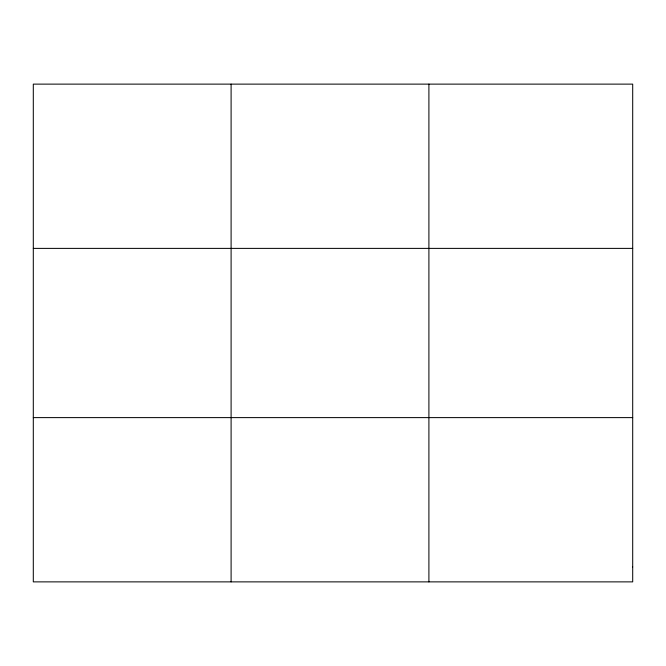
<?xml version="1.0" encoding="UTF-8"?>
<svg xmlns="http://www.w3.org/2000/svg" width="666" height="666" viewBox="0 0 666 666"><rect width="100%" height="100%" fill="white"/><g stroke="black" fill="none" stroke-linecap="round" stroke-linejoin="round"><path stroke-width="1" d="M231.102 581.876L231.102 84.124M428.904 581.876L428.904 84.124M33.3 248.385L632.7 248.385M33.3 417.615L632.7 417.615M632.7 566.941L632.7 581.876L33.3 581.876L33.3 84.124L632.7 84.124L632.7 566.941"/></g></svg>
